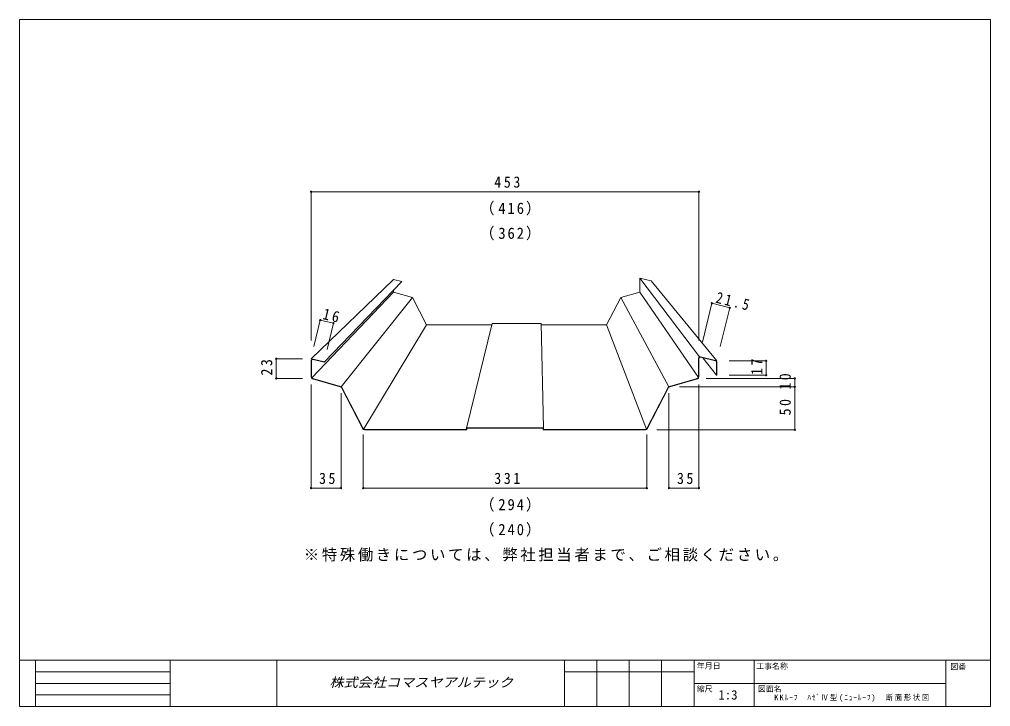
# Model space of a CAD drawing. Units: millimetres, scale not verified. Extents: x -567 to 567, y -401 to 401.
import ezdxf
from ezdxf.enums import TextEntityAlignment as Align

# ---------------------------------------------------------------- set-up
doc = ezdxf.new("R2010")
doc.units = ezdxf.units.MM
doc.header["$LTSCALE"] = 3
doc.header["$PDMODE"] = 32
doc.header["$PDSIZE"] = 1.5
doc.layers.add('0-0_0', color=5, linetype='Continuous', lineweight=18)
doc.layers.add('0-3_LAYER004', color=7, linetype='Continuous', lineweight=18)
doc.styles.add('HG丸ｺﾞｼｯｸM-PRO', font='')
doc.styles.add('ＭＳ ゴシック', font='')
doc.styles.get('HG丸ｺﾞｼｯｸM-PRO').set_extended_font_data('HG丸ｺﾞｼｯｸM-PRO')
doc.styles.get('ＭＳ ゴシック').set_extended_font_data('MS Gothic')

msp = doc.modelspace()

# ---------------------------------------------------------------- linework, layer by layer
at = {"layer": '0-0_0', "color": 4}
for p, q in [((-226.5, 199.912), (-226.5, 26.42)), ((-226.5, 199.912), (226.5, 199.912)), ((226.5, 199.912), (226.5, 26.42)), ((241.607, 69.668), (230.546, 24.366)), ((241.607, 69.668), (262.494, 64.568)), ((251.432, 19.266), (262.494, 64.568)), ((-215.772, 50.131), (-223.096, 19.319)), ((-215.772, 50.131), (-200.206, 46.431)), ((-207.53, 15.619), (-200.206, 46.431)), ((-267.105, 4.998), (-236.385, 4.998)), ((-267.105, -18.002), (-267.105, 4.998)), ((304.992, 2.698), (261.607, 2.698)), ((304.992, -14.302), (304.992, 2.698)), ((-267.105, -18.002), (-236.385, -18.002)), ((338.316, -18.002), (234.934, -18.002)), ((304.992, -14.302), (261.607, -14.302)), ((338.316, -28.002), (338.316, -18.002)), ((-226.5, -145.912), (-226.5, -25.154)), ((338.316, -28.002), (203.904, -28.002)), ((226.5, -145.912), (226.5, -25.154)), ((338.316, -78.002), (338.316, -28.002)), ((-191.5, -145.912), (-191.5, -35.177)), ((191.5, -145.912), (191.5, -35.177)), ((338.316, -78.002), (177.453, -78.002)), ((-165.5, -145.912), (-165.5, -83.484)), ((165.5, -145.912), (165.5, -83.484)), ((-226.5, -145.912), (-191.5, -145.912)), ((-165.5, -145.912), (165.5, -145.912)), ((191.5, -145.912), (226.5, -145.912))]:
    msp.add_line(p, q, dxfattribs=at)
at = {"layer": '0-0_0', "color": 7}
for p, q in [((-130.197, 97.35), (-226.5, 4.998)), ((-210.934, 1.298), (-120.318, 95.002)), ((-130.197, 97.35), (-120.318, 95.002)), ((227.018, 7.115), (157.274, 99.127)), ((157.274, 99.127), (170.529, 95.891)), ((157.274, 99.127), (157.274, 82.755)), ((170.529, 95.891), (247.386, 2.698)), ((-130.197, 82.755), (-225.702, -17.167)), ((-130.197, 84.787), (-130.197, 82.755)), ((-107.986, 76.409), (-130.197, 82.755)), ((157.274, 82.755), (225.801, -16.986)), ((-191.299, -27.75), (-107.986, 76.409)), ((-91.486, 44.679), (-107.986, 76.409)), ((191.344, -27.714), (135.064, 76.409)), ((-15.018, 45.948), (-45, -76.002)), ((-15.018, 45.948), (42.096, 45.948)), ((45, -76.002), (42.096, 45.948)), ((-91.486, 44.679), (-164.871, -76.96)), ((-91.486, 44.679), (-15.33, 44.679)), ((42.126, 44.679), (118.564, 44.679)), ((118.564, 44.679), (165.162, -77.118)), ((246.886, -14.302), (231.058, 6.17)), ((-391.077, -346.95), (-391.077, -400.95))]:
    msp.add_line(p, q, dxfattribs=at)
at = {"layer": '0-0_0'}
for p, q in [((-226.5, -16.117), (-226.5, 2.466)), ((-226, -16.117), (-226, 2.466)), ((-224.153, 3.926), (-211.049, 0.811)), ((-224.037, 4.412), (-210.934, 1.298)), ((-210.934, 1.298), (-211.049, 0.811)), ((226, -16.117), (226, 5.373)), ((226.5, -16.117), (226.5, 5.373)), ((228.356, 6.83), (245.742, 2.584)), ((245.861, 3.07), (228.474, 7.315)), ((246.886, 1.127), (246.886, -14.302)), ((247.386, 1.127), (247.386, -14.302)), ((-192.328, -27.766), (-224.687, -18.52)), ((-192.19, -27.285), (-224.549, -18.04)), ((224.549, -18.04), (192.19, -27.285)), ((224.687, -18.52), (192.328, -27.766)), ((246.886, -14.302), (247.386, -14.302)), ((-166.2, -76.656), (-191.103, -28.766)), ((-165.757, -76.425), (-190.659, -28.536)), ((190.659, -28.536), (165.757, -76.425)), ((191.103, -28.766), (166.2, -76.656)), ((-163.982, -77.502), (-45, -77.502)), ((-45, -78.002), (-163.982, -78.002)), ((-45, -76.002), (-45, -77.502)), ((-44.5, -75.502), (44.5, -75.502)), ((-44.5, -76.002), (44.5, -76.002)), ((-44.5, -77.502), (-44.5, -76.002)), ((44.5, -77.502), (44.5, -76.002)), ((45, -76.002), (45, -77.502)), ((163.982, -77.502), (45, -77.502)), ((45, -78.002), (163.982, -78.002))]:
    msp.add_line(p, q, dxfattribs=at)
at = {"layer": '0-0_0', "color": 7}
msp.add_lwpolyline([(118.564, 44.679), (135.064, 76.409), (157.274, 82.755)], dxfattribs=at)
at = {"layer": '0-0_0'}
for centre, radius, start, end in [((-224.5, 2.466), 2, 76.62932, 180), ((-224.5, 2.466), 1.5, 76.62932, 180), ((228, 5.373), 2, 76.27811, 180), ((228, 5.373), 1.5, 76.27811, 180), ((245.386, 1.127), 1.5, 0, 76.27811), ((245.386, 1.127), 2, 0, 76.27811), ((-224, -16.117), 2.5, 180, 254.0546), ((-224, -16.117), 2, 180, 254.0546), ((224, -16.117), 2, 285.9454, 0), ((224, -16.117), 2.5, 285.9454, 0), ((-192.877, -29.689), 2, 27.47443, 74.0546), ((-192.877, -29.689), 2.5, 27.47443, 74.0546), ((192.877, -29.689), 2.5, 105.9454, 152.52557), ((192.877, -29.689), 2, 105.9454, 152.52557), ((-163.982, -75.502), 2.5, 207.47443, 270), ((-163.982, -75.502), 2, 207.47443, 270), ((-44.5, -76.002), 0.5, 90, 180), ((-45, -77.502), 0.5, 270, 0), ((44.5, -76.002), 0.5, 0, 90), ((45, -77.502), 0.5, 180, 270), ((163.982, -75.502), 2, 270, 332.52557), ((163.982, -75.502), 2.5, 270, 332.52557)]:
    msp.add_arc(centre, radius, start, end, dxfattribs=at)
at = {"layer": '0-0_0', "color": 4}
for p in [(-226.5, 199.912), (226.5, 199.912), (241.607, 69.668), (262.494, 64.568), (-215.772, 50.131), (-200.206, 46.431), (-267.105, 4.998), (304.992, 2.698), (-267.105, -18.002), (304.992, -14.302), (338.316, -18.002), (338.316, -28.002), (338.316, -78.002), (-226.5, -145.912), (-191.5, -145.912), (-165.5, -145.912), (165.5, -145.912), (191.5, -145.912), (226.5, -145.912)]:
    msp.add_point(p, dxfattribs=at)
at = {"layer": '0-3_LAYER004'}
for p, q in [((-567, -346.95), (567, -346.95)), ((-548.1, -346.95), (-548.1, -400.95)), ((-266.54, -346.95), (-266.54, -400.95)), ((69.525, -346.95), (69.525, -400.95)), ((107.325, -346.95), (107.325, -400.95)), ((145.125, -346.95), (145.125, -400.95)), ((182.925, -346.95), (182.925, -400.95)), ((220.725, -346.95), (220.725, -400.95)), ((290.925, -346.95), (290.925, -400.95)), ((514.857, -346.95), (514.857, -400.95)), ((-548.1, -360.45), (-391.077, -360.45)), ((220.725, -360.45), (69.525, -360.45)), ((-548.1, -373.95), (-391.077, -373.95)), ((514.857, -373.95), (220.725, -373.95)), ((-548.1, -387.45), (-391.077, -387.45))]:
    msp.add_line(p, q, dxfattribs=at)
msp.add_lwpolyline([(-567, 400.95), (567, 400.95), (567, -400.95), (-567, -400.95)], close=True, dxfattribs=at)

# ---------------------------------------------------------------- texts
at = {"layer": '0-0_0', "color": 3, "style": 'HG丸ｺﾞｼｯｸM-PRO', "oblique": 15, "width": 1.1}
msp.add_text('株式会社コマスヤアルテック', height=11, dxfattribs=at).set_placement((-205.007, -381.45), align=Align.BOTTOM_LEFT)
at = {"layer": '0-0_0', "color": 7, "attachment_point": 7, "style": 'ＭＳ ゴシック'}
for s, insert, char_height in [('\\T1.38;\\W0.9;453', (-12.5, 204.412), 13.2), ('\\T1.26;\\W0.95;（416）', (-29.375, 172.297), 13.2), ('\\T1.26;\\W0.95;（362）', (-29.375, 143.181), 13.2), ('\\T1.36;\\W0.9;35', (-217.125, -141.412), 13.2), ('\\T1.38;\\W0.9;331', (-12.5, -141.412), 13.2), ('\\T1.36;\\W0.9;35', (200.875, -141.412), 13.2), ('\\T1.26;\\W0.95;（294）', (-29.375, -173.528), 13.2), ('\\T1.26;\\W0.95;（240）', (-29.375, -202.643), 13.2), ('\\T1.17;※特殊働きについては、弊社担当者まで、ご相談ください。', (-235, -231.759), 13.2), ('\\T1.27;\\W0.9;KKﾙｰﾌ\u3000ﾊｾﾞⅣ型(ﾆｭｰﾙｰﾌ)\u3000断面形状図', (314.391, -395.325), 6.598)]:
    msp.add_mtext(s, dxfattribs=dict(at, insert=insert, char_height=char_height))
at = {"layer": '0-0_0', "color": 7, "char_height": 13.2, "attachment_point": 7, "style": 'ＭＳ ゴシック'}
for s, insert, rotation in [('\\T1.38;\\W0.85;21.5', (245.242, 70.325), 346.278), ('\\T1.36;\\W0.9;16', (-213.844, 51.214), 346.629), ('\\T1.36;\\W0.9;23', (-271.605, -14.627), 90), ('\\T1.36;\\W0.9;17', (300.492, -13.927), 90), ('\\T1.36;\\W0.9;10', (333.816, -31.127), 90), ('\\T1.36;\\W0.9;50', (333.816, -61.127), 90)]:
    msp.add_mtext(s, dxfattribs=dict(at, insert=insert, rotation=rotation))
at = {"layer": '0-3_LAYER004', "style": 'ＭＳ ゴシック'}
for s, height, p in [('年月日', 6.598, (224, -358.65)), ('工事名称', 6.598, (293.4, -359.05)), ('図番', 6.598, (520, -359.55)), ('縮尺', 6.598, (223.9, -385.65)), ('1:3', 11, (249.15, -396.05)), ('図面名', 6.598, (295.3, -385.65))]:
    msp.add_text(s, height=height, dxfattribs=at).set_placement(p, align=Align.BOTTOM_LEFT)

doc.saveas('drawing.dxf')
